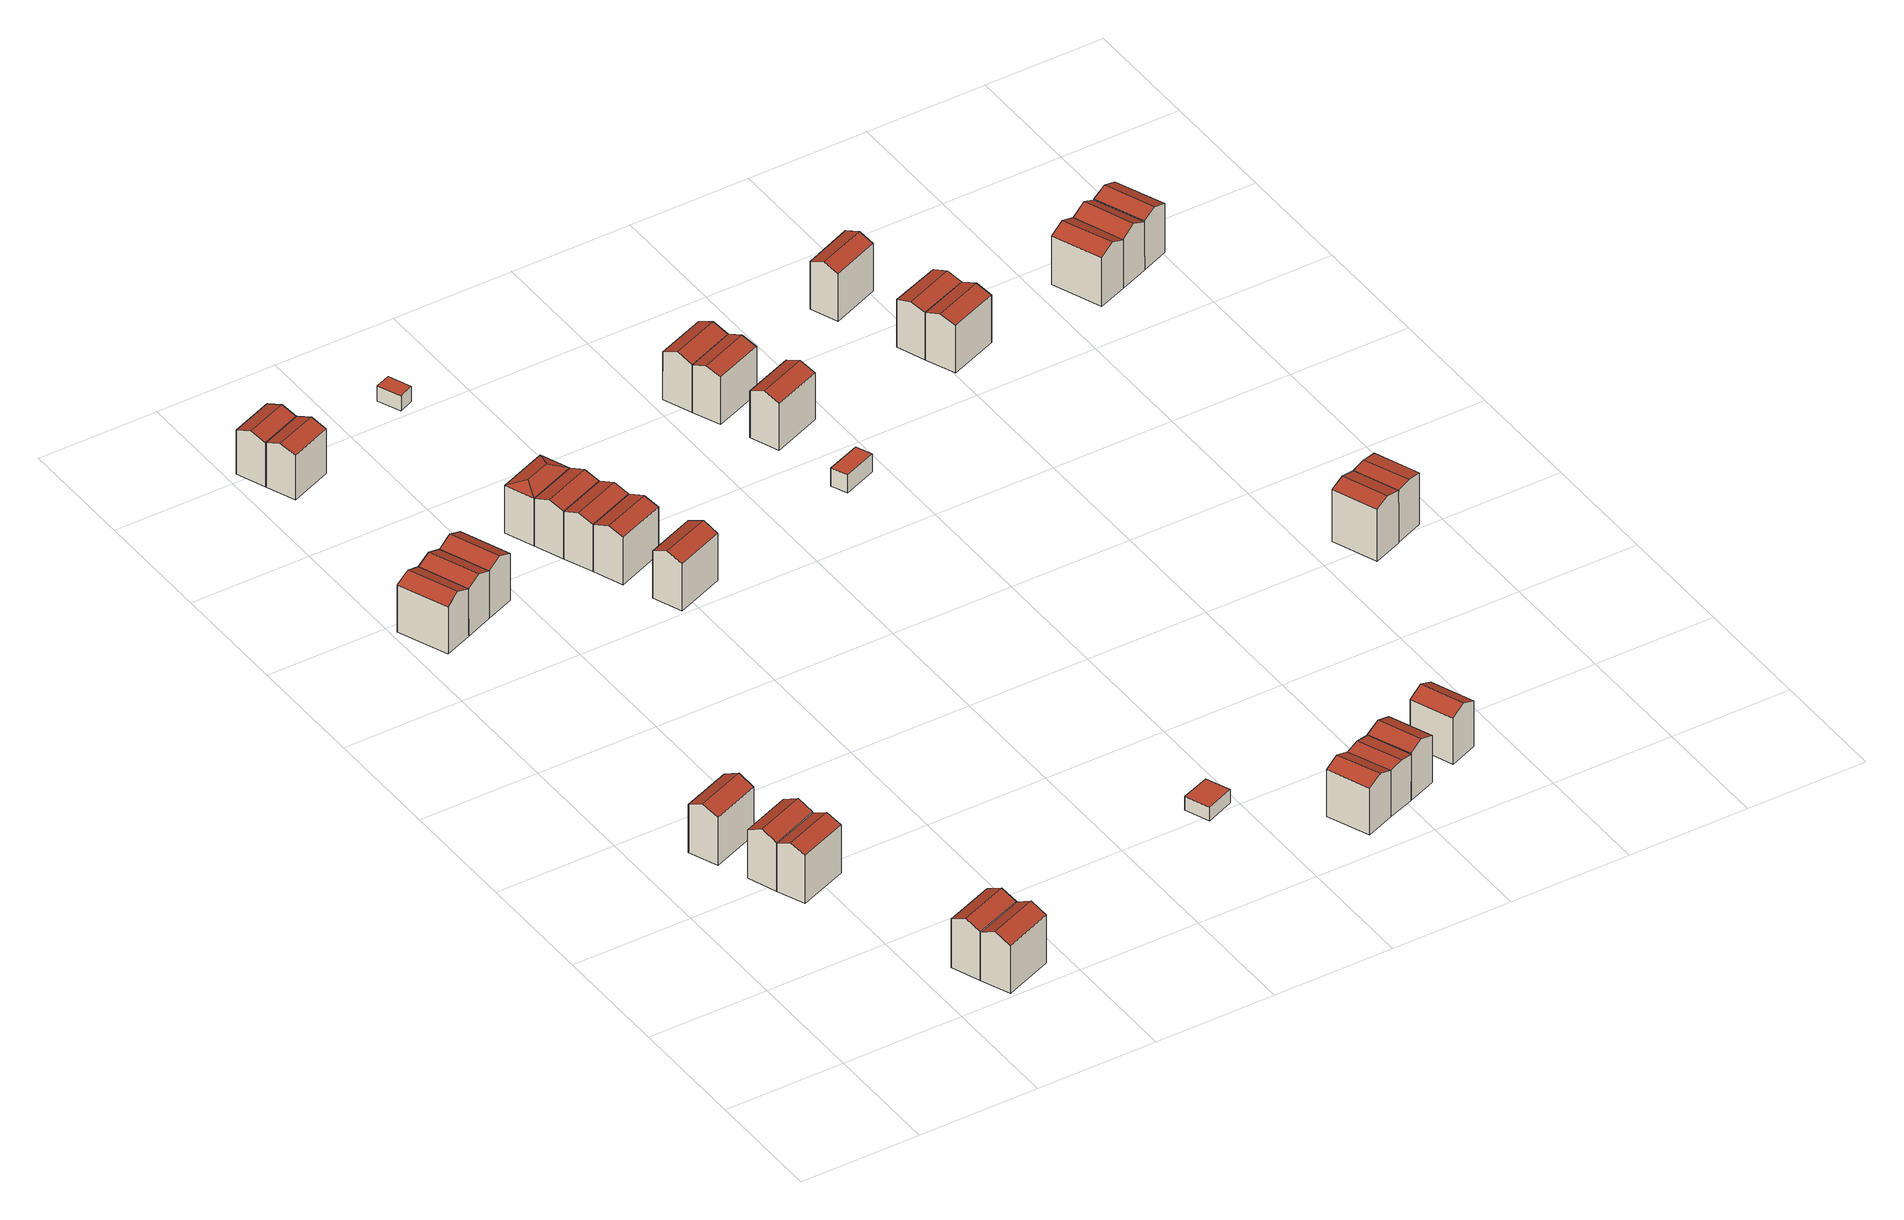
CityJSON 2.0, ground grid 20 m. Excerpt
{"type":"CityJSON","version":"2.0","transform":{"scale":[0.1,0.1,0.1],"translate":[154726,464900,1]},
"CityObjects":{
"building1":{"type":"Building","attributes":{"b3_bag_bag_overlap":0,"b3_bouwlagen":3,"b3_dak_type":"slanted","b3_extrusie":"standard","b3_h_dak_50p":9.51,"b3_h_dak_70p":10.34,"b3_h_dak_max":11.6,"b3_h_dak_min":7.43,"b3_h_maaiveld":1.7,"b3_h_nok":11.68,"b3_is_glas_dak":false,"b3_kas_warenhuis":false,"b3_kwaliteitsindicator":true,"b3_mutatie_ahn3_ahn4":false,"b3_mutatie_ahn4_ahn5":false,"b3_n_nok":1,"b3_n_vlakken":2,"b3_opp_buitenmuur":57.59,"b3_opp_dak_plat":0,"b3_opp_dak_schuin":63.81,"b3_opp_grond":45.22,"b3_opp_scheidingsmuur":137.05,"b3_rmse_lod12":1.54,"b3_rmse_lod13":1.54,"b3_rmse_lod22":0.0346,"b3_t_run":28,"b3_val3dity_lod12":"[]","b3_val3dity_lod13":"[]","b3_val3dity_lod22":"[]","b3_volume_lod12":390.33,"b3_volume_lod13":390.33,"b3_volume_lod22":352.62,"geconstateerd":false,"oorspronkelijkbouwjaar":1984,"status":"Pand in gebruik"},"children":["building1-1"]},
"building1-1":{"type":"BuildingPart","parents":["building1"],"geometry":[{"type":"Solid","lod":"2.2","boundaries":[[[[0,1,2,3]],[[4,5,6,7]],[[5,4,1,0]],[[4,7,8,2,1]],[[9,8,7,6]],[[8,9,3,2]],[[9,6,5,0,3]]]],"semantics":{"surfaces":[{"type":"GroundSurface"},{"type":"RoofSurface"},{"type":"WallSurface"}],"values":[[0,1,2,2,1,2,2]]}}]},
"building2":{"type":"Building","attributes":{"b3_bag_bag_overlap":0,"b3_bouwlagen":3,"b3_dak_type":"slanted","b3_extrusie":"standard","b3_h_dak_50p":9.79,"b3_h_dak_70p":10.34,"b3_h_dak_max":11.6,"b3_h_dak_min":7.42,"b3_h_maaiveld":1.68,"b3_h_nok":11.7,"b3_is_glas_dak":false,"b3_kas_warenhuis":false,"b3_kwaliteitsindicator":true,"b3_mutatie_ahn3_ahn4":false,"b3_mutatie_ahn4_ahn5":false,"b3_n_nok":1,"b3_n_vlakken":3,"b3_opp_buitenmuur":64.38,"b3_opp_dak_plat":2.73,"b3_opp_dak_schuin":63.57,"b3_opp_grond":45,"b3_opp_scheidingsmuur":136.75,"b3_rmse_lod12":1.52,"b3_rmse_lod13":1.52,"b3_rmse_lod22":0.0771,"b3_t_run":27,"b3_val3dity_lod12":"[]","b3_val3dity_lod13":"[]","b3_val3dity_lod22":"[]","b3_volume_lod12":391.44,"b3_volume_lod13":391.44,"b3_volume_lod22":354.5,"geconstateerd":false,"oorspronkelijkbouwjaar":1984,"status":"Pand in gebruik"},"children":["building2-1"]},
"building2-1":{"type":"BuildingPart","parents":["building2"],"geometry":[{"type":"Solid","lod":"2.2","boundaries":[[[[10,11,12,13]],[[14,15,16,17]],[[15,14,11,10]],[[14,17,18,12,11]],[[19,18,17,16]],[[18,19,13,12]],[[19,16,15,10,13]]]],"semantics":{"surfaces":[{"type":"GroundSurface"},{"type":"RoofSurface"},{"type":"WallSurface"}],"values":[[0,1,2,2,1,2,2]]}}]},
"building3":{"type":"Building","attributes":{"b3_bag_bag_overlap":0,"b3_bouwlagen":3,"b3_dak_type":"slanted","b3_extrusie":"standard","b3_h_dak_50p":9.45,"b3_h_dak_70p":10.37,"b3_h_dak_max":11.61,"b3_h_dak_min":7.39,"b3_h_maaiveld":1.7,"b3_h_nok":11.68,"b3_is_glas_dak":false,"b3_kas_warenhuis":false,"b3_kwaliteitsindicator":true,"b3_mutatie_ahn3_ahn4":false,"b3_mutatie_ahn4_ahn5":false,"b3_n_nok":1,"b3_n_vlakken":2,"b3_opp_buitenmuur":55.63,"b3_opp_dak_plat":0,"b3_opp_dak_schuin":60.98,"b3_opp_grond":43.26,"b3_opp_scheidingsmuur":136.66,"b3_rmse_lod12":1.55,"b3_rmse_lod13":1.55,"b3_rmse_lod22":0.0618,"b3_t_run":25,"b3_val3dity_lod12":"[]","b3_val3dity_lod13":"[]","b3_val3dity_lod22":"[]","b3_volume_lod12":372.6,"b3_volume_lod13":372.6,"b3_volume_lod22":337.6,"geconstateerd":false,"oorspronkelijkbouwjaar":1984,"status":"Pand in gebruik"},"children":["building3-1"]},
"building3-1":{"type":"BuildingPart","parents":["building3"],"geometry":[{"type":"Solid","lod":"2.2","boundaries":[[[[20,21,11,10]],[[22,23,24,25]],[[23,22,21,20]],[[22,25,26,11,21]],[[27,26,25,24]],[[26,27,10,11]],[[27,24,23,20,10]]]],"semantics":{"surfaces":[{"type":"GroundSurface"},{"type":"RoofSurface"},{"type":"WallSurface"}],"values":[[0,1,2,2,1,2,2]]}}]},
"building4":{"type":"Building","attributes":{"b3_bag_bag_overlap":0,"b3_bouwlagen":3,"b3_dak_type":"slanted","b3_extrusie":"standard","b3_h_dak_50p":9.74,"b3_h_dak_70p":10.38,"b3_h_dak_max":11.6,"b3_h_dak_min":7.42,"b3_h_maaiveld":1.66,"b3_h_nok":11.68,"b3_is_glas_dak":false,"b3_kas_warenhuis":false,"b3_kwaliteitsindicator":true,"b3_mutatie_ahn3_ahn4":false,"b3_mutatie_ahn4_ahn5":false,"b3_n_nok":3,"b3_n_vlakken":4,"b3_opp_buitenmuur":65.14,"b3_opp_dak_plat":0,"b3_opp_dak_schuin":66.71,"b3_opp_grond":45.04,"b3_opp_scheidingsmuur":136.94,"b3_rmse_lod12":1.46,"b3_rmse_lod13":1.46,"b3_rmse_lod22":0.0556,"b3_t_run":29,"b3_val3dity_lod12":"[]","b3_val3dity_lod13":"[]","b3_val3dity_lod22":"[]","b3_volume_lod12":392.05,"b3_volume_lod13":392.05,"b3_volume_lod22":356.25,"geconstateerd":false,"oorspronkelijkbouwjaar":1984,"status":"Pand in gebruik"},"children":["building4-1"]},
"building4-1":{"type":"BuildingPart","parents":["building4"],"geometry":[{"type":"Solid","lod":"2.2","boundaries":[[[[28,29,30,31]],[[32,33,34,29,28]],[[35,34,33,36]],[[34,35,30,29]],[[35,36,37,31,30]],[[32,37,36,33]],[[37,32,28,31]]]],"semantics":{"surfaces":[{"type":"GroundSurface"},{"type":"WallSurface"},{"type":"RoofSurface"}],"values":[[0,1,2,1,1,2,1]]}}]},
"building5":{"type":"Building","attributes":{"b3_bag_bag_overlap":0,"b3_bouwlagen":3,"b3_dak_type":"slanted","b3_extrusie":"standard","b3_h_dak_50p":9.49,"b3_h_dak_70p":10.34,"b3_h_dak_max":11.61,"b3_h_dak_min":7.44,"b3_h_maaiveld":1.67,"b3_h_nok":11.68,"b3_is_glas_dak":false,"b3_kas_warenhuis":false,"b3_kwaliteitsindicator":true,"b3_mutatie_ahn3_ahn4":false,"b3_mutatie_ahn4_ahn5":false,"b3_n_nok":1,"b3_n_vlakken":2,"b3_opp_buitenmuur":127.27,"b3_opp_dak_plat":0,"b3_opp_dak_schuin":64.16,"b3_opp_grond":45.43,"b3_opp_scheidingsmuur":68.47,"b3_rmse_lod12":1.51,"b3_rmse_lod13":1.51,"b3_rmse_lod22":0.03,"b3_t_run":28,"b3_val3dity_lod12":"[]","b3_val3dity_lod13":"[]","b3_val3dity_lod22":"[]","b3_volume_lod12":393.21,"b3_volume_lod13":393.21,"b3_volume_lod22":355.85,"geconstateerd":false,"oorspronkelijkbouwjaar":1984,"status":"Pand in gebruik"},"children":["building5-1"]},
"building5-1":{"type":"BuildingPart","parents":["building5"],"geometry":[{"type":"Solid","lod":"2.2","boundaries":[[[[38,39,28,31]],[[40,41,42,43]],[[41,40,39,38]],[[40,43,44,28,39]],[[45,44,43,42]],[[44,45,31,28]],[[45,42,41,38,31]]]],"semantics":{"surfaces":[{"type":"GroundSurface"},{"type":"RoofSurface"},{"type":"WallSurface"}],"values":[[0,1,2,2,1,2,2]]}}]},
"building6":{"type":"Building","attributes":{"b3_bag_bag_overlap":0,"b3_bouwlagen":3,"b3_dak_type":"slanted","b3_extrusie":"standard","b3_h_dak_50p":9.41,"b3_h_dak_70p":10.13,"b3_h_dak_max":11.11,"b3_h_dak_min":7.52,"b3_h_maaiveld":1.62,"b3_h_nok":11.2,"b3_is_glas_dak":false,"b3_kas_warenhuis":false,"b3_kwaliteitsindicator":true,"b3_mutatie_ahn3_ahn4":false,"b3_mutatie_ahn4_ahn5":false,"b3_n_nok":1,"b3_n_vlakken":3,"b3_opp_buitenmuur":66.61,"b3_opp_dak_plat":2.99,"b3_opp_dak_schuin":51.1,"b3_opp_grond":44.68,"b3_opp_scheidingsmuur":134.94,"b3_rmse_lod12":1.28,"b3_rmse_lod13":1.28,"b3_rmse_lod22":0.0565,"b3_t_run":22,"b3_val3dity_lod12":"[]","b3_val3dity_lod13":"[]","b3_val3dity_lod22":"[]","b3_volume_lod12":376.63,"b3_volume_lod13":376.63,"b3_volume_lod22":347.41,"geconstateerd":false,"oorspronkelijkbouwjaar":1985,"status":"Pand in gebruik"},"children":["building6-1"]},
"building6-1":{"type":"BuildingPart","parents":["building6"],"geometry":[{"type":"Solid","lod":"2.2","boundaries":[[[[46,47,48,49]],[[50,51,52,53]],[[51,50,47,46]],[[50,53,54,48,47]],[[55,54,53,52]],[[54,55,49,48]],[[55,52,51,46,49]]]],"semantics":{"surfaces":[{"type":"GroundSurface"},{"type":"RoofSurface"},{"type":"WallSurface"}],"values":[[0,1,2,2,1,2,2]]}}]},
"building7":{"type":"Building","attributes":{"b3_bag_bag_overlap":0,"b3_bouwlagen":3,"b3_dak_type":"slanted","b3_extrusie":"standard","b3_h_dak_50p":9.38,"b3_h_dak_70p":10.01,"b3_h_dak_max":11.13,"b3_h_dak_min":7.52,"b3_h_maaiveld":1.63,"b3_h_nok":11.19,"b3_is_glas_dak":false,"b3_kas_warenhuis":false,"b3_kwaliteitsindicator":true,"b3_mutatie_ahn3_ahn4":false,"b3_mutatie_ahn4_ahn5":false,"b3_n_nok":1,"b3_n_vlakken":3,"b3_opp_buitenmuur":59.87,"b3_opp_dak_plat":0,"b3_opp_dak_schuin":58.44,"b3_opp_grond":44.68,"b3_opp_scheidingsmuur":134.87,"b3_rmse_lod12":1.28,"b3_rmse_lod13":1.28,"b3_rmse_lod22":0.193,"b3_t_run":19,"b3_val3dity_lod12":"[]","b3_val3dity_lod13":"[]","b3_val3dity_lod22":"[]","b3_volume_lod12":376.42,"b3_volume_lod13":376.42,"b3_volume_lod22":344.23,"geconstateerd":false,"oorspronkelijkbouwjaar":1985,"status":"Pand in gebruik"},"children":["building7-1"]},
"building7-1":{"type":"BuildingPart","parents":["building7"],"geometry":[{"type":"Solid","lod":"2.2","boundaries":[[[[48,56,57,49]],[[54,58,59,56,48]],[[60,59,58,61]],[[59,60,57,56]],[[60,61,55,49,57]],[[54,55,61,58]],[[55,54,48,49]]]],"semantics":{"surfaces":[{"type":"GroundSurface"},{"type":"WallSurface"},{"type":"RoofSurface"}],"values":[[0,1,2,1,1,2,1]]}}]},
"building8":{"type":"Building","attributes":{"b3_bag_bag_overlap":0,"b3_bouwlagen":3,"b3_dak_type":"slanted","b3_extrusie":"standard","b3_h_dak_50p":9.45,"b3_h_dak_70p":10.07,"b3_h_dak_max":11.13,"b3_h_dak_min":7.53,"b3_h_maaiveld":1.63,"b3_h_nok":11.19,"b3_is_glas_dak":false,"b3_kas_warenhuis":false,"b3_kwaliteitsindicator":true,"b3_mutatie_ahn3_ahn4":false,"b3_mutatie_ahn4_ahn5":false,"b3_n_nok":1,"b3_n_vlakken":3,"b3_opp_buitenmuur":59.21,"b3_opp_dak_plat":0,"b3_opp_dak_schuin":58.49,"b3_opp_grond":44.68,"b3_opp_scheidingsmuur":135.47,"b3_rmse_lod12":1.27,"b3_rmse_lod13":1.27,"b3_rmse_lod22":0.194,"b3_t_run":27,"b3_val3dity_lod12":"[]","b3_val3dity_lod13":"[]","b3_val3dity_lod22":"[]","b3_volume_lod12":375.63,"b3_volume_lod13":375.63,"b3_volume_lod22":344.19,"geconstateerd":false,"oorspronkelijkbouwjaar":1985,"status":"Pand in gebruik"},"children":["building8-1"]},
"building8-1":{"type":"BuildingPart","parents":["building8"],"geometry":[{"type":"Solid","lod":"2.2","boundaries":[[[[62,57,56,63]],[[64,65,66,57,62]],[[67,66,65,68]],[[66,67,56,57]],[[67,68,69,63,56]],[[64,69,68,65]],[[69,64,62,63]]]],"semantics":{"surfaces":[{"type":"GroundSurface"},{"type":"WallSurface"},{"type":"RoofSurface"}],"values":[[0,1,2,1,1,2,1]]}}]},
"building9":{"type":"Building","attributes":{"b3_bag_bag_overlap":0,"b3_bouwlagen":3,"b3_dak_type":"slanted","b3_extrusie":"standard","b3_h_dak_50p":9.03,"b3_h_dak_70p":9.68,"b3_h_dak_max":10.58,"b3_h_dak_min":7.53,"b3_h_maaiveld":1.67,"b3_h_nok":10.64,"b3_is_glas_dak":false,"b3_kas_warenhuis":false,"b3_kwaliteitsindicator":true,"b3_mutatie_ahn3_ahn4":false,"b3_mutatie_ahn4_ahn5":false,"b3_n_nok":1,"b3_n_vlakken":2,"b3_opp_buitenmuur":59.8,"b3_opp_dak_plat":0,"b3_opp_dak_schuin":50.72,"b3_opp_grond":38.82,"b3_opp_scheidingsmuur":111.32,"b3_rmse_lod12":1.11,"b3_rmse_lod13":1.11,"b3_rmse_lod22":0.0159,"b3_t_run":37,"b3_val3dity_lod12":"[]","b3_val3dity_lod13":"[]","b3_val3dity_lod22":"[]","b3_volume_lod12":309.13,"b3_volume_lod13":309.13,"b3_volume_lod22":286.6,"geconstateerd":false,"oorspronkelijkbouwjaar":1985,"status":"Pand in gebruik"},"children":["building9-1"]},
"building9-1":{"type":"BuildingPart","parents":["building9"],"geometry":[{"type":"Solid","lod":"2.2","boundaries":[[[[70,71,72,73]],[[74,75,76,71,70]],[[77,76,75,78]],[[76,77,72,71]],[[77,78,79,73,72]],[[74,79,78,75]],[[79,74,70,73]]]],"semantics":{"surfaces":[{"type":"GroundSurface"},{"type":"WallSurface"},{"type":"RoofSurface"}],"values":[[0,1,2,1,1,2,1]]}}]},
"building10":{"type":"Building","attributes":{"b3_bag_bag_overlap":0,"b3_bouwlagen":3,"b3_dak_type":"slanted","b3_extrusie":"standard","b3_h_dak_50p":8.98,"b3_h_dak_70p":9.65,"b3_h_dak_max":10.59,"b3_h_dak_min":7.49,"b3_h_maaiveld":1.67,"b3_h_nok":10.66,"b3_is_glas_dak":false,"b3_kas_warenhuis":false,"b3_kwaliteitsindicator":true,"b3_mutatie_ahn3_ahn4":false,"b3_mutatie_ahn4_ahn5":false,"b3_n_nok":1,"b3_n_vlakken":2,"b3_opp_buitenmuur":115.24,"b3_opp_dak_plat":0,"b3_opp_dak_schuin":50.64,"b3_opp_grond":38.74,"b3_opp_scheidingsmuur":55.77,"b3_rmse_lod12":1.13,"b3_rmse_lod13":1.13,"b3_rmse_lod22":0.0196,"b3_t_run":24,"b3_val3dity_lod12":"[]","b3_val3dity_lod13":"[]","b3_val3dity_lod22":"[]","b3_volume_lod12":310.09,"b3_volume_lod13":310.09,"b3_volume_lod22":286.14,"geconstateerd":false,"oorspronkelijkbouwjaar":1985,"status":"Pand in gebruik"},"children":["building10-1"]},
"building10-1":{"type":"BuildingPart","parents":["building10"],"geometry":[{"type":"Solid","lod":"2.2","boundaries":[[[[71,80,81,72]],[[82,83,84,80,71]],[[85,84,83,86]],[[84,85,81,80]],[[85,86,87,72,81]],[[82,87,86,83]],[[87,82,71,72]]]],"semantics":{"surfaces":[{"type":"GroundSurface"},{"type":"WallSurface"},{"type":"RoofSurface"}],"values":[[0,1,2,1,1,2,1]]}}]},
"building11":{"type":"Building","attributes":{"b3_bag_bag_overlap":0,"b3_bouwlagen":3,"b3_dak_type":"slanted","b3_extrusie":"standard","b3_h_dak_50p":9.52,"b3_h_dak_70p":10.09,"b3_h_dak_max":11.12,"b3_h_dak_min":7.55,"b3_h_maaiveld":1.61,"b3_h_nok":11.2,"b3_is_glas_dak":false,"b3_kas_warenhuis":false,"b3_kwaliteitsindicator":true,"b3_mutatie_ahn3_ahn4":false,"b3_mutatie_ahn4_ahn5":false,"b3_n_nok":3,"b3_n_vlakken":4,"b3_opp_buitenmuur":69.58,"b3_opp_dak_plat":0,"b3_opp_dak_schuin":62.57,"b3_opp_grond":45.17,"b3_opp_scheidingsmuur":135.68,"b3_rmse_lod12":1.24,"b3_rmse_lod13":1.24,"b3_rmse_lod22":0.0684,"b3_t_run":37,"b3_val3dity_lod12":"[]","b3_val3dity_lod13":"[]","b3_val3dity_lod22":"[]","b3_volume_lod12":385.39,"b3_volume_lod13":385.39,"b3_volume_lod22":356.42,"geconstateerd":false,"oorspronkelijkbouwjaar":1985,"status":"Pand in gebruik"},"children":["building11-1"]},
"building11-1":{"type":"BuildingPart","parents":["building11"],"geometry":[{"type":"Solid","lod":"2.2","boundaries":[[[[88,89,90,91]],[[92,93,94,95]],[[93,92,89,88]],[[96,92,95]],[[92,96,90,89]],[[97,96,95,94]],[[96,97,91,90]],[[93,97,94]],[[97,93,88,91]]]],"semantics":{"surfaces":[{"type":"GroundSurface"},{"type":"RoofSurface"},{"type":"WallSurface"}],"values":[[0,1,2,1,2,1,2,1,2]]}}]},
"building12":{"type":"Building","attributes":{"b3_bag_bag_overlap":0,"b3_bouwlagen":3,"b3_dak_type":"slanted","b3_extrusie":"standard","b3_h_dak_50p":9.74,"b3_h_dak_70p":10.03,"b3_h_dak_max":11.13,"b3_h_dak_min":7.57,"b3_h_maaiveld":1.62,"b3_h_nok":11.23,"b3_is_glas_dak":false,"b3_kas_warenhuis":false,"b3_kwaliteitsindicator":true,"b3_mutatie_ahn3_ahn4":false,"b3_mutatie_ahn4_ahn5":false,"b3_n_nok":1,"b3_n_vlakken":3,"b3_opp_buitenmuur":73.07,"b3_opp_dak_plat":6.89,"b3_opp_dak_schuin":59.19,"b3_opp_grond":45.19,"b3_opp_scheidingsmuur":135.08,"b3_rmse_lod12":1.21,"b3_rmse_lod13":1.21,"b3_rmse_lod22":0.0778,"b3_t_run":28,"b3_val3dity_lod12":"[]","b3_val3dity_lod13":"[]","b3_val3dity_lod22":"[]","b3_volume_lod12":382.53,"b3_volume_lod13":382.53,"b3_volume_lod22":357.75,"geconstateerd":false,"oorspronkelijkbouwjaar":1985,"status":"Pand in gebruik"},"children":["building12-1"]},
"building12-1":{"type":"BuildingPart","parents":["building12"],"geometry":[{"type":"Solid","lod":"2.2","boundaries":[[[[98,89,88,99]],[[100,101,92,89,98]],[[93,92,101,102]],[[92,93,88,89]],[[93,102,103,99,88]],[[100,103,102,101]],[[103,100,98,99]]]],"semantics":{"surfaces":[{"type":"GroundSurface"},{"type":"WallSurface"},{"type":"RoofSurface"}],"values":[[0,1,2,1,1,2,1]]}}]},
"building13":{"type":"Building","attributes":{"b3_bag_bag_overlap":0,"b3_bouwlagen":3,"b3_dak_type":"slanted","b3_extrusie":"standard","b3_h_dak_50p":9.33,"b3_h_dak_70p":10.06,"b3_h_dak_max":11.14,"b3_h_dak_min":7.54,"b3_h_maaiveld":1.61,"b3_h_nok":11.21,"b3_is_glas_dak":false,"b3_kas_warenhuis":false,"b3_kwaliteitsindicator":true,"b3_mutatie_ahn3_ahn4":false,"b3_mutatie_ahn4_ahn5":false,"b3_n_nok":1,"b3_n_vlakken":2,"b3_opp_buitenmuur":61.37,"b3_opp_dak_plat":0,"b3_opp_dak_schuin":59.24,"b3_opp_grond":45.22,"b3_opp_scheidingsmuur":135.06,"b3_rmse_lod12":1.34,"b3_rmse_lod13":1.34,"b3_rmse_lod22":0.0891,"b3_t_run":25,"b3_val3dity_lod12":"[]","b3_val3dity_lod13":"[]","b3_val3dity_lod22":"[]","b3_volume_lod12":382.68,"b3_volume_lod13":382.68,"b3_volume_lod22":350.19,"geconstateerd":false,"oorspronkelijkbouwjaar":1985,"status":"Pand in gebruik"},"children":["building13-1"]},
"building13-1":{"type":"BuildingPart","parents":["building13"],"geometry":[{"type":"Solid","lod":"2.2","boundaries":[[[[104,105,98,99]],[[106,107,108,109]],[[107,106,105,104]],[[106,109,100,98,105]],[[103,100,109,108]],[[100,103,99,98]],[[103,108,107,104,99]]]],"semantics":{"surfaces":[{"type":"GroundSurface"},{"type":"RoofSurface"},{"type":"WallSurface"}],"values":[[0,1,2,2,1,2,2]]}}]},
"building14":{"type":"Building","attributes":{"b3_bag_bag_overlap":0,"b3_bouwlagen":3,"b3_dak_type":"slanted","b3_extrusie":"standard","b3_h_dak_50p":9.56,"b3_h_dak_70p":10.15,"b3_h_dak_max":11.11,"b3_h_dak_min":7.53,"b3_h_maaiveld":1.61,"b3_h_nok":11.22,"b3_is_glas_dak":false,"b3_kas_warenhuis":false,"b3_kwaliteitsindicator":true,"b3_mutatie_ahn3_ahn4":false,"b3_mutatie_ahn4_ahn5":false,"b3_n_nok":3,"b3_n_vlakken":4,"b3_opp_buitenmuur":70.22,"b3_opp_dak_plat":0,"b3_opp_dak_schuin":67.8,"b3_opp_grond":45.26,"b3_opp_scheidingsmuur":135.18,"b3_rmse_lod12":1.21,"b3_rmse_lod13":1.21,"b3_rmse_lod22":0.083,"b3_t_run":25,"b3_val3dity_lod12":"[]","b3_val3dity_lod13":"[]","b3_val3dity_lod22":"[]","b3_volume_lod12":382.37,"b3_volume_lod13":382.37,"b3_volume_lod22":356.37,"geconstateerd":false,"oorspronkelijkbouwjaar":1985,"status":"Pand in gebruik"},"children":["building14-1"]},
"building14-1":{"type":"BuildingPart","parents":["building14"],"geometry":[{"type":"Solid","lod":"2.2","boundaries":[[[[110,105,104,111]],[[112,113,106,105,110]],[[107,106,113,114]],[[106,107,104,105]],[[107,114,115,111,104]],[[112,115,114,113]],[[115,112,110,111]]]],"semantics":{"surfaces":[{"type":"GroundSurface"},{"type":"WallSurface"},{"type":"RoofSurface"}],"values":[[0,1,2,1,1,2,1]]}}]},
"building15":{"type":"Building","attributes":{"b3_bag_bag_overlap":0,"b3_bouwlagen":3,"b3_dak_type":"slanted","b3_extrusie":"standard","b3_h_dak_50p":9.3,"b3_h_dak_70p":10.07,"b3_h_dak_max":11.11,"b3_h_dak_min":7.53,"b3_h_maaiveld":1.61,"b3_h_nok":11.18,"b3_is_glas_dak":false,"b3_kas_warenhuis":false,"b3_kwaliteitsindicator":true,"b3_mutatie_ahn3_ahn4":false,"b3_mutatie_ahn4_ahn5":false,"b3_n_nok":1,"b3_n_vlakken":2,"b3_opp_buitenmuur":128.11,"b3_opp_dak_plat":0,"b3_opp_dak_schuin":59.28,"b3_opp_grond":45.3,"b3_opp_scheidingsmuur":67.51,"b3_rmse_lod12":1.32,"b3_rmse_lod13":1.32,"b3_rmse_lod22":0.0214,"b3_t_run":31,"b3_val3dity_lod12":"[]","b3_val3dity_lod13":"[]","b3_val3dity_lod22":"[]","b3_volume_lod12":381.66,"b3_volume_lod13":381.66,"b3_volume_lod22":349.13,"geconstateerd":false,"oorspronkelijkbouwjaar":1985,"status":"Pand in gebruik"},"children":["building15-1"]},
"building15-1":{"type":"BuildingPart","parents":["building15"],"geometry":[{"type":"Solid","lod":"2.2","boundaries":[[[[116,117,118,119]],[[120,121,122,123]],[[121,120,117,116]],[[120,123,124,118,117]],[[125,124,123,122]],[[124,125,119,118]],[[125,122,121,116,119]]]],"semantics":{"surfaces":[{"type":"GroundSurface"},{"type":"RoofSurface"},{"type":"WallSurface"}],"values":[[0,1,2,2,1,2,2]]}}]},
"building16":{"type":"Building","attributes":{"b3_dak_type":"slanted","b3_extrusie":"standard","b3_h_dak_50p":4.24,"b3_h_dak_70p":4.36,"b3_h_dak_max":4.56,"b3_h_dak_min":4.18,"b3_h_maaiveld":1.62,"b3_is_glas_dak":false,"b3_kas_warenhuis":false,"b3_kwaliteitsindicator":true,"b3_mutatie_ahn3_ahn4":false,"b3_mutatie_ahn4_ahn5":false,"b3_n_nok":0,"b3_n_vlakken":1,"b3_opp_buitenmuur":36.48,"b3_opp_dak_plat":0,"b3_opp_dak_schuin":10.95,"b3_opp_grond":10.85,"b3_opp_scheidingsmuur":0,"b3_rmse_lod12":0.14,"b3_rmse_lod13":0.14,"b3_rmse_lod22":0.0894,"b3_t_run":12,"b3_val3dity_lod12":"[]","b3_val3dity_lod13":"[]","b3_val3dity_lod22":"[]","b3_volume_lod12":29.43,"b3_volume_lod13":29.43,"b3_volume_lod22":29.29,"geconstateerd":false,"oorspronkelijkbouwjaar":1984,"status":"Pand in gebruik"},"children":["building16-1"]},
"building16-1":{"type":"BuildingPart","parents":["building16"],"geometry":[{"type":"Solid","lod":"2.2","boundaries":[[[[126,127,128,129]],[[130,131,132,133]],[[133,132,127,126]],[[132,131,128,127]],[[131,130,129,128]],[[130,133,126,129]]]],"semantics":{"surfaces":[{"type":"GroundSurface"},{"type":"RoofSurface"},{"type":"WallSurface"}],"values":[[0,1,2,2,2,2]]}}]},
"building17":{"type":"Building","attributes":{"b3_bag_bag_overlap":0,"b3_dak_type":"horizontal","b3_extrusie":"standard","b3_h_dak_50p":4.1,"b3_h_dak_70p":4.11,"b3_h_dak_max":4.17,"b3_h_dak_min":4.05,"b3_h_maaiveld":1.71,"b3_is_glas_dak":false,"b3_kas_warenhuis":false,"b3_kwaliteitsindicator":true,"b3_mutatie_ahn3_ahn4":false,"b3_mutatie_ahn4_ahn5":false,"b3_n_nok":0,"b3_n_vlakken":1,"b3_opp_buitenmuur":36.37,"b3_opp_dak_plat":22.14,"b3_opp_dak_schuin":0,"b3_opp_grond":22.14,"b3_opp_scheidingsmuur":8.73,"b3_rmse_lod12":0.0251,"b3_rmse_lod13":0.0251,"b3_rmse_lod22":0.0231,"b3_t_run":13,"b3_val3dity_lod12":"[]","b3_val3dity_lod13":"[]","b3_val3dity_lod22":"[]","b3_volume_lod12":53,"b3_volume_lod13":53,"b3_volume_lod22":52.87,"geconstateerd":false,"oorspronkelijkbouwjaar":1984,"status":"Pand in gebruik"},"children":["building17-1"]},
"building17-1":{"type":"BuildingPart","parents":["building17"],"geometry":[{"type":"Solid","lod":"2.2","boundaries":[[[[134,135,136,137]],[[138,139,140,141]],[[141,140,135,134]],[[140,139,136,135]],[[139,138,137,136]],[[138,141,134,137]]]],"semantics":{"surfaces":[{"type":"GroundSurface"},{"type":"RoofSurface"},{"type":"WallSurface"}],"values":[[0,1,2,2,2,2]]}}]},
"building18":{"type":"Building","attributes":{"b3_bag_bag_overlap":0,"b3_bouwlagen":3,"b3_dak_type":"slanted","b3_extrusie":"standard","b3_h_dak_50p":9.51,"b3_h_dak_70p":10.15,"b3_h_dak_max":11.04,"b3_h_dak_min":7.47,"b3_h_maaiveld":1.72,"b3_h_nok":11.14,"b3_is_glas_dak":false,"b3_kas_warenhuis":false,"b3_kwaliteitsindicator":true,"b3_mutatie_ahn3_ahn4":false,"b3_mutatie_ahn4_ahn5":false,"b3_n_nok":1,"b3_n_vlakken":3,"b3_opp_buitenmuur":73.79,"b3_opp_dak_plat":0,"b3_opp_dak_schuin":54.5,"b3_opp_grond":38.58,"b3_opp_scheidingsmuur":98.05,"b3_rmse_lod12":1.28,"b3_rmse_lod13":1.28,"b3_rmse_lod22":0.215,"b3_t_run":17,"b3_val3dity_lod12":"[]","b3_val3dity_lod13":"[]","b3_val3dity_lod22":"[]","b3_volume_lod12":322.4,"b3_volume_lod13":322.4,"b3_volume_lod22":291.02,"geconstateerd":false,"oorspronkelijkbouwjaar":1984,"status":"Pand in gebruik"},"children":["building18-1"]},
"building18-1":{"type":"BuildingPart","parents":["building18"],"geometry":[{"type":"Solid","lod":"2.2","boundaries":[[[[142,143,144,145]],[[146,147,148,149]],[[147,146,143,142]],[[146,149,150,144,143]],[[151,150,149,148]],[[150,151,145,144]],[[151,148,147,142,145]]]],"semantics":{"surfaces":[{"type":"GroundSurface"},{"type":"RoofSurface"},{"type":"WallSurface"}],"values":[[0,1,2,2,1,2,2]]}}]},
"building19":{"type":"Building","attributes":{"b3_bag_bag_overlap":0,"b3_bouwlagen":3,"b3_dak_type":"slanted","b3_extrusie":"standard","b3_h_dak_50p":9.18,"b3_h_dak_70p":9.96,"b3_h_dak_max":11.03,"b3_h_dak_min":7.42,"b3_h_maaiveld":1.71,"b3_h_nok":11.15,"b3_is_glas_dak":false,"b3_kas_warenhuis":false,"b3_kwaliteitsindicator":true,"b3_mutatie_ahn3_ahn4":false,"b3_mutatie_ahn4_ahn5":false,"b3_n_nok":1,"b3_n_vlakken":2,"b3_opp_buitenmuur":55.88,"b3_opp_dak_plat":0,"b3_opp_dak_schuin":52.32,"b3_opp_grond":37.06,"b3_opp_scheidingsmuur":113.82,"b3_rmse_lod12":1.35,"b3_rmse_lod13":1.35,"b3_rmse_lod22":0.0465,"b3_t_run":15,"b3_val3dity_lod12":"[]","b3_val3dity_lod13":"[]","b3_val3dity_lod22":"[]","b3_volume_lod12":307.18,"b3_volume_lod13":307.18,"b3_volume_lod22":279.76,"geconstateerd":false,"oorspronkelijkbouwjaar":1984,"status":"Pand in gebruik"},"children":["building19-1"]},
"building19-1":{"type":"BuildingPart","parents":["building19"],"geometry":[{"type":"Solid","lod":"2.2","boundaries":[[[[143,142,152,153]],[[154,155,156,157]],[[155,154,142,143]],[[154,157,158,152,142]],[[159,158,157,156]],[[158,159,153,152]],[[159,156,155,143,153]]]],"semantics":{"surfaces":[{"type":"GroundSurface"},{"type":"RoofSurface"},{"type":"WallSurface"}],"values":[[0,1,2,2,1,2,2]]}}]},
"building20":{"type":"Building","attributes":{"b3_bag_bag_overlap":0,"b3_bouwlagen":3,"b3_dak_type":"slanted","b3_extrusie":"standard","b3_h_dak_50p":9.64,"b3_h_dak_70p":10.03,"b3_h_dak_max":11.04,"b3_h_dak_min":7.44,"b3_h_maaiveld":1.71,"b3_h_nok":11.11,"b3_is_glas_dak":false,"b3_kas_warenhuis":false,"b3_kwaliteitsindicator":true,"b3_mutatie_ahn3_ahn4":false,"b3_mutatie_ahn4_ahn5":false,"b3_n_nok":1,"b3_n_vlakken":3,"b3_opp_buitenmuur":58.44,"b3_opp_dak_plat":0,"b3_opp_dak_schuin":55.07,"b3_opp_grond":39.03,"b3_opp_scheidingsmuur":113.75,"b3_rmse_lod12":1.21,"b3_rmse_lod13":1.21,"b3_rmse_lod22":0.249,"b3_t_run":18,"b3_val3dity_lod12":"[]","b3_val3dity_lod13":"[]","b3_val3dity_lod22":"[]","b3_volume_lod12":326,"b3_volume_lod13":326,"b3_volume_lod22":293.91,"geconstateerd":false,"oorspronkelijkbouwjaar":1984,"status":"Pand in gebruik"},"children":["building20-1"]},
"building20-1":{"type":"BuildingPart","parents":["building20"],"geometry":[{"type":"Solid","lod":"2.2","boundaries":[[[[153,152,160,161]],[[162,163,164,165]],[[163,162,152,153]],[[162,165,166,160,152]],[[167,166,165,164]],[[166,167,161,160]],[[167,164,163,153,161]]]],"semantics":{"surfaces":[{"type":"GroundSurface"},{"type":"RoofSurface"},{"type":"WallSurface"}],"values":[[0,1,2,2,1,2,2]]}}]},
"building21":{"type":"Building","attributes":{"b3_bag_bag_overlap":0,"b3_dak_type":"horizontal","b3_extrusie":"standard","b3_h_dak_50p":4.53,"b3_h_dak_70p":4.54,"b3_h_dak_max":4.76,"b3_h_dak_min":4.48,"b3_h_maaiveld":1.27,"b3_is_glas_dak":false,"b3_kas_warenhuis":false,"b3_kwaliteitsindicator":true,"b3_mutatie_ahn3_ahn4":false,"b3_mutatie_ahn4_ahn5":true,"b3_n_nok":0,"b3_n_vlakken":1,"b3_opp_buitenmuur":41.62,"b3_opp_dak_plat":17.87,"b3_opp_dak_schuin":0,"b3_opp_grond":17.87,"b3_opp_scheidingsmuur":17.04,"b3_rmse_lod12":0.852,"b3_rmse_lod13":0.852,"b3_rmse_lod22":0.847,"b3_t_run":21,"b3_val3dity_lod12":"[]","b3_val3dity_lod13":"[]","b3_val3dity_lod22":"[]","b3_volume_lod12":58.38,"b3_volume_lod13":58.38,"b3_volume_lod22":58.36,"geconstateerd":false,"oorspronkelijkbouwjaar":2022,"status":"Pand in gebruik"},"children":["building21-1"]},
"building21-1":{"type":"BuildingPart","parents":["building21"],"geometry":[{"type":"Solid","lod":"2.2","boundaries":[[[[168,169,170,171]],[[172,173,174,175]],[[175,174,169,168]],[[174,173,170,169]],[[173,172,171,170]],[[172,175,168,171]]]],"semantics":{"surfaces":[{"type":"GroundSurface"},{"type":"RoofSurface"},{"type":"WallSurface"}],"values":[[0,1,2,2,2,2]]}}]},
"building22":{"type":"Building","attributes":{"b3_bag_bag_overlap":0,"b3_bouwlagen":3,"b3_dak_type":"slanted","b3_extrusie":"standard","b3_h_dak_50p":9.7,"b3_h_dak_70p":10.12,"b3_h_dak_max":11.26,"b3_h_dak_min":7.63,"b3_h_maaiveld":1.73,"b3_h_nok":11.32,"b3_is_glas_dak":false,"b3_kas_warenhuis":false,"b3_kwaliteitsindicator":true,"b3_mutatie_ahn3_ahn4":false,"b3_mutatie_ahn4_ahn5":false,"b3_n_nok":1,"b3_n_vlakken":3,"b3_opp_buitenmuur":60.33,"b3_opp_dak_plat":0,"b3_opp_dak_schuin":59.16,"b3_opp_grond":45.01,"b3_opp_scheidingsmuur":135.23,"b3_rmse_lod12":1.3,"b3_rmse_lod13":1.3,"b3_rmse_lod22":0.203,"b3_t_run":31,"b3_val3dity_lod12":"[]","b3_val3dity_lod13":"[]","b3_val3dity_lod22":"[]","b3_volume_lod12":380.16,"b3_volume_lod13":380.16,"b3_volume_lod22":347.8,"geconstateerd":false,"oorspronkelijkbouwjaar":1984,"status":"Pand in gebruik"},"children":["building22-1"]},
"building22-1":{"type":"BuildingPart","parents":["building22"],"geometry":[{"type":"Solid","lod":"2.2","boundaries":[[[[176,177,178,179]],[[180,181,182,177,176]],[[183,182,181,184]],[[182,183,178,177]],[[183,184,185,179,178]],[[180,185,184,181]],[[185,180,176,179]]]],"semantics":{"surfaces":[{"type":"GroundSurface"},{"type":"WallSurface"},{"type":"RoofSurface"}],"values":[[0,1,2,1,1,2,1]]}}]},
"building23":{"type":"Building","attributes":{"b3_bag_bag_overlap":0,"b3_bouwlagen":3,"b3_dak_type":"slanted","b3_extrusie":"standard","b3_h_dak_50p":9.42,"b3_h_dak_70p":10.13,"b3_h_dak_max":11.26,"b3_h_dak_min":7.62,"b3_h_maaiveld":1.73,"b3_h_nok":11.32,"b3_is_glas_dak":false,"b3_kas_warenhuis":false,"b3_kwaliteitsindicator":true,"b3_mutatie_ahn3_ahn4":false,"b3_mutatie_ahn4_ahn5":false,"b3_n_nok":1,"b3_n_vlakken":2,"b3_opp_buitenmuur":58.32,"b3_opp_dak_plat":0,"b3_opp_dak_schuin":57.15,"b3_opp_grond":43.48,"b3_opp_scheidingsmuur":134.96,"b3_rmse_lod12":1.34,"b3_rmse_lod13":1.34,"b3_rmse_lod22":0.0162,"b3_t_run":27,"b3_val3dity_lod12":"[]","b3_val3dity_lod13":"[]","b3_val3dity_lod22":"[]","b3_volume_lod12":366.55,"b3_volume_lod13":366.55,"b3_volume_lod22":335.57,"geconstateerd":false,"oorspronkelijkbouwjaar":1984,"status":"Pand in gebruik"},"children":["building23-1"]},
"building23-1":{"type":"BuildingPart","parents":["building23"],"geometry":[{"type":"Solid","lod":"2.2","boundaries":[[[[176,179,186,187]],[[185,180,188,189]],[[180,185,179,176]],[[185,189,190,186,179]],[[191,190,189,188]],[[190,191,187,186]],[[191,188,180,176,187]]]],"semantics":{"surfaces":[{"type":"GroundSurface"},{"type":"RoofSurface"},{"type":"WallSurface"}],"values":[[0,1,2,2,1,2,2]]}}]},
"building24":{"type":"Building","attributes":{"b3_bag_bag_overlap":0,"b3_bouwlagen":3,"b3_dak_type":"slanted","b3_extrusie":"standard","b3_h_dak_50p":9.73,"b3_h_dak_70p":10.18,"b3_h_dak_max":11.24,"b3_h_dak_min":7.62,"b3_h_maaiveld":1.73,"b3_h_nok":11.33,"b3_is_glas_dak":false,"b3_kas_warenhuis":false,"b3_kwaliteitsindicator":true,"b3_mutatie_ahn3_ahn4":false,"b3_mutatie_ahn4_ahn5":false,"b3_n_nok":1,"b3_n_vlakken":3,"b3_opp_buitenmuur":60.49,"b3_opp_dak_plat":0,"b3_opp_dak_schuin":58.94,"b3_opp_grond":44.92,"b3_opp_scheidingsmuur":135.06,"b3_rmse_lod12":1.26,"b3_rmse_lod13":1.26,"b3_rmse_lod22":0.224,"b3_t_run":36,"b3_val3dity_lod12":"[]","b3_val3dity_lod13":"[]","b3_val3dity_lod22":"[]","b3_volume_lod12":377.81,"b3_volume_lod13":377.81,"b3_volume_lod22":347.21,"geconstateerd":false,"oorspronkelijkbouwjaar":1984,"status":"Pand in gebruik"},"children":["building24-1"]},
"building24-1":{"type":"BuildingPart","parents":["building24"],"geometry":[{"type":"Solid","lod":"2.2","boundaries":[[[[192,193,194,195]],[[196,197,198,199]],[[197,196,193,192]],[[196,199,200,194,193]],[[201,200,199,198]],[[200,201,195,194]],[[201,198,197,192,195]]]],"semantics":{"surfaces":[{"type":"GroundSurface"},{"type":"RoofSurface"},{"type":"WallSurface"}],"values":[[0,1,2,2,1,2,2]]}}]},
"building25":{"type":"Building","attributes":{"b3_bag_bag_overlap":0,"b3_bouwlagen":3,"b3_dak_type":"slanted","b3_extrusie":"standard","b3_h_dak_50p":9.22,"b3_h_dak_70p":9.99,"b3_h_dak_max":11.02,"b3_h_dak_min":7.41,"b3_h_maaiveld":1.67,"b3_h_nok":11.11,"b3_is_glas_dak":false,"b3_kas_warenhuis":false,"b3_kwaliteitsindicator":true,"b3_mutatie_ahn3_ahn4":false,"b3_mutatie_ahn4_ahn5":false,"b3_n_nok":1,"b3_n_vlakken":2,"b3_opp_buitenmuur":56.46,"b3_opp_dak_plat":0,"b3_opp_dak_schuin":53.29,"b3_opp_grond":37.68,"b3_opp_scheidingsmuur":113.84,"b3_rmse_lod12":1.33,"b3_rmse_lod13":1.33,"b3_rmse_lod22":0.0329,"b3_t_run":16,"b3_val3dity_lod12":"[]","b3_val3dity_lod13":"[]","b3_val3dity_lod22":"[]","b3_volume_lod12":311.73,"b3_volume_lod13":311.73,"b3_volume_lod22":283.93,"geconstateerd":false,"oorspronkelijkbouwjaar":1984,"status":"Pand in gebruik"},"children":["building25-1"]},
"building25-1":{"type":"BuildingPart","parents":["building25"],"geometry":[{"type":"Solid","lod":"2.2","boundaries":[[[[202,203,204,205]],[[206,207,208,209]],[[207,206,203,202]],[[206,209,210,204,203]],[[211,210,209,208]],[[210,211,205,204]],[[211,208,207,202,205]]]],"semantics":{"surfaces":[{"type":"GroundSurface"},{"type":"RoofSurface"},{"type":"WallSurface"}],"values":[[0,1,2,2,1,2,2]]}}]},
"building26":{"type":"Building","attributes":{"b3_bag_bag_overlap":0,"b3_bouwlagen":3,"b3_dak_type":"slanted","b3_extrusie":"standard","b3_h_dak_50p":9.3,"b3_h_dak_70p":10.08,"b3_h_dak_max":11.15,"b3_h_dak_min":7.47,"b3_h_maaiveld":1.68,"b3_h_nok":11.28,"b3_is_glas_dak":false,"b3_kas_warenhuis":false,"b3_kwaliteitsindicator":true,"b3_mutatie_ahn3_ahn4":false,"b3_mutatie_ahn4_ahn5":false,"b3_n_nok":1,"b3_n_vlakken":2,"b3_opp_buitenmuur":59.2,"b3_opp_dak_plat":0,"b3_opp_dak_schuin":56.62,"b3_opp_grond":43.05,"b3_opp_scheidingsmuur":133.3,"b3_rmse_lod12":1.47,"b3_rmse_lod13":1.47,"b3_rmse_lod22":0.289,"b3_t_run":30,"b3_val3dity_lod12":"[]","b3_val3dity_lod13":"[]","b3_val3dity_lod22":"[]","b3_volume_lod12":364.8,"b3_volume_lod13":364.8,"b3_volume_lod22":333.12,"geconstateerd":false,"oorspronkelijkbouwjaar":1985,"status":"Pand in gebruik"},"children":["building26-1"]},
"building26-1":{"type":"BuildingPart","parents":["building26"],"geometry":[{"type":"Solid","lod":"2.2","boundaries":[[[[212,213,214,215]],[[216,217,218,219]],[[217,216,213,212]],[[216,219,220,214,213]],[[221,220,219,218]],[[220,221,215,214]],[[221,218,217,212,215]]]],"semantics":{"surfaces":[{"type":"GroundSurface"},{"type":"RoofSurface"},{"type":"WallSurface"}],"values":[[0,1,2,2,1,2,2]]}}]},
"building27":{"type":"Building","attributes":{"b3_bag_bag_overlap":0,"b3_bouwlagen":3,"b3_dak_type":"slanted","b3_extrusie":"standard","b3_h_dak_50p":9.29,"b3_h_dak_70p":10.04,"b3_h_dak_max":11.15,"b3_h_dak_min":7.53,"b3_h_maaiveld":1.64,"b3_h_nok":11.22,"b3_is_glas_dak":false,"b3_kas_warenhuis":false,"b3_kwaliteitsindicator":true,"b3_mutatie_ahn3_ahn4":false,"b3_mutatie_ahn4_ahn5":false,"b3_n_nok":1,"b3_n_vlakken":2,"b3_opp_buitenmuur":58.84,"b3_opp_dak_plat":0,"b3_opp_dak_schuin":57.46,"b3_opp_grond":43.81,"b3_opp_scheidingsmuur":135.04,"b3_rmse_lod12":1.32,"b3_rmse_lod13":1.32,"b3_rmse_lod22":0.0319,"b3_t_run":35,"b3_val3dity_lod12":"[]","b3_val3dity_lod13":"[]","b3_val3dity_lod22":"[]","b3_volume_lod12":369.24,"b3_volume_lod13":369.24,"b3_volume_lod22":338.08,"geconstateerd":false,"oorspronkelijkbouwjaar":1985,"status":"Pand in gebruik"},"children":["building27-1"]},
"building27-1":{"type":"BuildingPart","parents":["building27"],"geometry":[{"type":"Solid","lod":"2.2","boundaries":[[[[222,223,224,225]],[[226,227,228,229]],[[227,226,223,222]],[[226,229,230,224,223]],[[231,230,229,228]],[[230,231,225,224]],[[231,228,227,222,225]]]],"semantics":{"surfaces":[{"type":"GroundSurface"},{"type":"RoofSurface"},{"type":"WallSurface"}],"values":[[0,1,2,2,1,2,2]]}}]},
"building28":{"type":"Building","attributes":{"b3_bag_bag_overlap":0,"b3_bouwlagen":3,"b3_dak_type":"slanted","b3_extrusie":"standard","b3_h_dak_50p":9.55,"b3_h_dak_70p":10.13,"b3_h_dak_max":11.17,"b3_h_dak_min":7.55,"b3_h_maaiveld":1.64,"b3_h_nok":11.23,"b3_is_glas_dak":false,"b3_kas_warenhuis":false,"b3_kwaliteitsindicator":true,"b3_mutatie_ahn3_ahn4":false,"b3_mutatie_ahn4_ahn5":false,"b3_n_nok":1,"b3_n_vlakken":3,"b3_opp_buitenmuur":68.29,"b3_opp_dak_plat":3.26,"b3_opp_dak_schuin":60.89,"b3_opp_grond":45.98,"b3_opp_scheidingsmuur":135.1,"b3_rmse_lod12":1.27,"b3_rmse_lod13":1.27,"b3_rmse_lod22":0.0856,"b3_t_run":32,"b3_val3dity_lod12":"[]","b3_val3dity_lod13":"[]","b3_val3dity_lod22":"[]","b3_volume_lod12":388.58,"b3_volume_lod13":388.58,"b3_volume_lod22":357.95,"geconstateerd":false,"oorspronkelijkbouwjaar":1985,"status":"Pand in gebruik"},"children":["building28-1"]},
"building28-1":{"type":"BuildingPart","parents":["building28"],"geometry":[{"type":"Solid","lod":"2.2","boundaries":[[[[223,222,232,233]],[[227,226,234,235]],[[226,227,222,223]],[[227,235,236,232,222]],[[237,236,235,234]],[[236,237,233,232]],[[237,234,226,223,233]]]],"semantics":{"surfaces":[{"type":"GroundSurface"},{"type":"RoofSurface"},{"type":"WallSurface"}],"values":[[0,1,2,2,1,2,2]]}}]},
"building29":{"type":"Building","attributes":{"b3_bag_bag_overlap":0,"b3_bouwlagen":3,"b3_dak_type":"slanted","b3_extrusie":"standard","b3_h_dak_50p":10.7,"b3_h_dak_70p":10.97,"b3_h_dak_max":11.41,"b3_h_dak_min":10.03,"b3_h_maaiveld":1.58,"b3_h_nok":11.38,"b3_is_glas_dak":false,"b3_kas_warenhuis":false,"b3_kwaliteitsindicator":true,"b3_mutatie_ahn3_ahn4":false,"b3_mutatie_ahn4_ahn5":false,"b3_n_nok":1,"b3_n_vlakken":2,"b3_opp_buitenmuur":162.51,"b3_opp_dak_plat":0,"b3_opp_dak_schuin":44.35,"b3_opp_grond":41.95,"b3_opp_scheidingsmuur":71.45,"b3_rmse_lod12":0.499,"b3_rmse_lod13":0.499,"b3_rmse_lod22":0.0262,"b3_t_run":24,"b3_val3dity_lod12":"[]","b3_val3dity_lod13":"[]","b3_val3dity_lod22":"[]","b3_volume_lod12":393.97,"b3_volume_lod13":393.97,"b3_volume_lod22":382.64,"geconstateerd":false,"oorspronkelijkbouwjaar":1994,"status":"Pand in gebruik"},"children":["building29-1"]},
"building29-1":{"type":"BuildingPart","parents":["building29"],"geometry":[{"type":"Solid","lod":"2.2","boundaries":[[[[238,239,240,241]],[[242,243,244,245]],[[243,242,239,238]],[[242,245,246,240,239]],[[247,246,245,244]],[[246,247,241,240]],[[247,244,243,238,241]]]],"semantics":{"surfaces":[{"type":"GroundSurface"},{"type":"RoofSurface"},{"type":"WallSurface"}],"values":[[0,1,2,2,1,2,2]]}}]},
"building30":{"type":"Building","attributes":{"b3_bag_bag_overlap":0,"b3_bouwlagen":3,"b3_dak_type":"slanted","b3_extrusie":"standard","b3_h_dak_50p":10.7,"b3_h_dak_70p":10.98,"b3_h_dak_max":11.4,"b3_h_dak_min":10.02,"b3_h_maaiveld":1.68,"b3_h_nok":11.38,"b3_is_glas_dak":false,"b3_kas_warenhuis":false,"b3_kwaliteitsindicator":true,"b3_mutatie_ahn3_ahn4":false,"b3_mutatie_ahn4_ahn5":false,"b3_n_nok":1,"b3_n_vlakken":2,"b3_opp_buitenmuur":85.39,"b3_opp_dak_plat":0,"b3_opp_dak_schuin":42.72,"b3_opp_grond":40.42,"b3_opp_scheidingsmuur":142.56,"b3_rmse_lod12":0.513,"b3_rmse_lod13":0.513,"b3_rmse_lod22":0.0302,"b3_t_run":25,"b3_val3dity_lod12":"[]","b3_val3dity_lod13":"[]","b3_val3dity_lod22":"[]","b3_volume_lod12":375.71,"b3_volume_lod13":375.71,"b3_volume_lod22":364.43,"geconstateerd":false,"oorspronkelijkbouwjaar":1994,"status":"Pand in gebruik"},"children":["building30-1"]},
"building30-1":{"type":"BuildingPart","parents":["building30"],"geometry":[{"type":"Solid","lod":"2.2","boundaries":[[[[248,249,250,251]],[[252,253,254,255]],[[253,252,249,248]],[[252,255,247,250,249]],[[246,247,255,254]],[[247,246,251,250]],[[246,254,253,248,251]]]],"semantics":{"surfaces":[{"type":"GroundSurface"},{"type":"RoofSurface"},{"type":"WallSurface"}],"values":[[0,1,2,2,1,2,2]]}}]},
"building31":{"type":"Building","attributes":{"b3_bag_bag_overlap":0,"b3_bouwlagen":3,"b3_dak_type":"slanted","b3_extrusie":"standard","b3_h_dak_50p":9.99,"b3_h_dak_70p":10.45,"b3_h_dak_max":11.66,"b3_h_dak_min":7.42,"b3_h_maaiveld":1.65,"b3_h_nok":11.76,"b3_is_glas_dak":false,"b3_kas_warenhuis":false,"b3_kwaliteitsindicator":true,"b3_mutatie_ahn3_ahn4":false,"b3_mutatie_ahn4_ahn5":false,"b3_n_nok":1,"b3_n_vlakken":4,"b3_opp_buitenmuur":129.48,"b3_opp_dak_plat":0,"b3_opp_dak_schuin":64.92,"b3_opp_grond":45.89,"b3_opp_scheidingsmuur":68.94,"b3_rmse_lod12":1.46,"b3_rmse_lod13":1.46,"b3_rmse_lod22":0.257,"b3_t_run":32,"b3_val3dity_lod12":"[]","b3_val3dity_lod13":"[]","b3_val3dity_lod22":"[]","b3_volume_lod12":401.73,"b3_volume_lod13":401.73,"b3_volume_lod22":362.89,"geconstateerd":false,"oorspronkelijkbouwjaar":1985,"status":"Pand in gebruik"},"children":["building31-1"]},
"building31-1":{"type":"BuildingPart","parents":["building31"],"geometry":[{"type":"Solid","lod":"2.2","boundaries":[[[[256,257,258,259]],[[260,261,262,263]],[[261,260,257,256]],[[260,263,264,258,257]],[[265,264,263,262]],[[264,265,259,258]],[[265,262,261,256,259]]]],"semantics":{"surfaces":[{"type":"GroundSurface"},{"type":"RoofSurface"},{"type":"WallSurface"}],"values":[[0,1,2,2,1,2,2]]}}]},
"building32":{"type":"Building","attributes":{"b3_bag_bag_overlap":0,"b3_bouwlagen":3,"b3_dak_type":"slanted","b3_extrusie":"standard","b3_h_dak_50p":10.01,"b3_h_dak_70p":10.43,"b3_h_dak_max":11.68,"b3_h_dak_min":7.41,"b3_h_maaiveld":1.68,"b3_h_nok":11.77,"b3_is_glas_dak":false,"b3_kas_warenhuis":false,"b3_kwaliteitsindicator":true,"b3_mutatie_ahn3_ahn4":false,"b3_mutatie_ahn4_ahn5":false,"b3_n_nok":1,"b3_n_vlakken":4,"b3_opp_buitenmuur":58.46,"b3_opp_dak_plat":0,"b3_opp_dak_schuin":63.27,"b3_opp_grond":44.7,"b3_opp_scheidingsmuur":137.77,"b3_rmse_lod12":1.47,"b3_rmse_lod13":1.47,"b3_rmse_lod22":0.267,"b3_t_run":25,"b3_val3dity_lod12":"[]","b3_val3dity_lod13":"[]","b3_val3dity_lod22":"[]","b3_volume_lod12":389.08,"b3_volume_lod13":389.08,"b3_volume_lod22":352.38,"geconstateerd":false,"oorspronkelijkbouwjaar":1985,"status":"Pand in gebruik"},"children":["building32-1"]},
"building32-1":{"type":"BuildingPart","parents":["building32"],"geometry":[{"type":"Solid","lod":"2.2","boundaries":[[[[266,267,257,256]],[[268,269,270,271]],[[269,268,267,266]],[[268,271,260,257,267]],[[261,260,271,270]],[[260,261,256,257]],[[261,270,269,266,256]]]],"semantics":{"surfaces":[{"type":"GroundSurface"},{"type":"RoofSurface"},{"type":"WallSurface"}],"values":[[0,1,2,2,1,2,2]]}}]},
"building33":{"type":"Building","attributes":{"b3_bag_bag_overlap":0,"b3_bouwlagen":3,"b3_dak_type":"slanted","b3_extrusie":"standard","b3_h_dak_50p":9.59,"b3_h_dak_70p":10.47,"b3_h_dak_max":11.68,"b3_h_dak_min":7.43,"b3_h_maaiveld":1.71,"b3_h_nok":11.74,"b3_is_glas_dak":false,"b3_kas_warenhuis":false,"b3_kwaliteitsindicator":true,"b3_mutatie_ahn3_ahn4":false,"b3_mutatie_ahn4_ahn5":false,"b3_n_nok":1,"b3_n_vlakken":2,"b3_opp_buitenmuur":58.15,"b3_opp_dak_plat":0,"b3_opp_dak_schuin":62.03,"b3_opp_grond":44.12,"b3_opp_scheidingsmuur":137.86,"b3_rmse_lod12":1.56,"b3_rmse_lod13":1.56,"b3_rmse_lod22":0.0651,"b3_t_run":26,"b3_val3dity_lod12":"[]","b3_val3dity_lod13":"[]","b3_val3dity_lod22":"[]","b3_volume_lod12":387.34,"b3_volume_lod13":387.34,"b3_volume_lod22":348.26,"geconstateerd":false,"oorspronkelijkbouwjaar":1985,"status":"Pand in gebruik"},"children":["building33-1"]},
"building33-1":{"type":"BuildingPart","parents":["building33"],"geometry":[{"type":"Solid","lod":"2.2","boundaries":[[[[272,267,266,273]],[[274,275,276,267,272]],[[277,276,275,278]],[[276,277,266,267]],[[277,278,279,273,266]],[[274,279,278,275]],[[279,274,272,273]]]],"semantics":{"surfaces":[{"type":"GroundSurface"},{"type":"WallSurface"},{"type":"RoofSurface"}],"values":[[0,1,2,1,1,2,1]]}}]}
},
"vertices":[
[78,526,7],[159,558,7],[178,510,7],[97,478,7],[159,558,93],[78,526,93],[87,502,106],[169,534,106],[178,510,93],[97,478,93],
[216,414,7],[134,382,7],[116,430,7],[197,462,7],[134,382,94],[216,414,94],[207,438,107],[125,406,107],[116,430,94],[197,462,94],
[234,368,7],[153,336,7],[153,336,93],[234,368,93],[225,391,105],[143,359,105],[134,382,93],[216,414,93],
[265,51,7],[247,99,7],[328,131,7],[347,83,7],[265,51,94],[256,75,107],[247,99,94],[328,131,94],[337,107,107],[347,83,94],
[366,35,7],[285,2,7],[285,2,93],[366,35,93],[356,59,107],[275,27,107],[265,51,93],[347,83,93],
[41,1099,6],[8,1181,6],[56,1200,6],[88,1118,6],[8,1181,91],[41,1099,91],[64,1109,102],[32,1190,102],[56,1200,91],[88,1118,91],
[103,1218,6],[135,1137,6],[79,1209,102],[103,1218,91],[135,1137,91],[112,1127,102],
[183,1156,6],[151,1237,6],[183,1156,90],[159,1146,102],[135,1137,90],[103,1218,90],[127,1228,102],[151,1237,90],
[84,1640,7],[103,1592,7],[33,1564,7],[14,1612,7],[84,1640,86],[94,1616,96],[103,1592,86],[33,1564,86],[24,1588,96],[14,1612,86],
[122,1544,7],[52,1516,7],[103,1592,87],[113,1568,97],[122,1544,87],[52,1516,87],[42,1540,97],[33,1564,87],
[361,1276,6],[280,1244,6],[261,1292,6],[342,1324,6],[280,1244,91],[361,1276,91],[332,1292,100],[291,1276,100],[261,1292,91],[342,1324,91],
[299,1196,6],[380,1228,6],[299,1196,91],[290,1220,100],[371,1252,100],[380,1228,91],
[399,1180,6],[318,1148,6],[318,1148,91],[399,1180,91],[390,1204,100],[309,1172,100],
[337,1099,6],[418,1132,6],[337,1099,91],[328,1123,100],[409,1156,100],[418,1132,91],
[456,1035,6],[375,1003,6],[356,1051,6],[437,1084,6],[375,1003,90],[456,1035,90],[447,1059,102],[365,1027,102],[356,1051,90],[437,1084,90],
[291,1610,6],[275,1648,6],[300,1658,6],[315,1620,6],[315,1620,33],[300,1658,33],[275,1648,33],[291,1610,33],
[787,205,7],[740,186,7],[724,227,7],[771,245,7],[771,245,31],[724,227,31],[740,186,31],[787,205,31],
[932,124,7],[961,54,7],[913,35,7],[885,105,7],[961,54,91],[932,124,91],[908,114,102],[937,44,102],[913,35,91],[885,105,91],
[978,142,7],[1006,71,7],[932,124,90],[961,54,90],[984,62,95],[955,133,95],[978,142,90],[1006,71,90],
[1026,161,7],[1054,90,7],[978,142,91],[1006,71,91],[1030,81,101],[1002,151,101],[1026,161,91],[1054,90,91],
[768,1158,3],[779,1131,3],[723,1109,3],[712,1136,3],[712,1136,35],[723,1109,35],[779,1131,35],[768,1158,35],
[636,1382,7],[617,1430,7],[699,1462,7],[718,1415,7],[636,1382,92],[627,1406,103],[617,1430,92],[699,1462,92],[708,1439,103],[718,1415,92],
[736,1368,7],[655,1336,7],[645,1359,101],[727,1392,101],[736,1368,92],[655,1336,92],
[673,1288,7],[755,1320,7],[774,1273,7],[692,1241,7],[755,1320,91],[673,1288,91],[683,1264,102],[764,1297,102],[774,1273,91],[692,1241,91],
[1121,198,7],[1149,128,7],[1102,109,7],[1075,180,7],[1149,128,89],[1121,198,89],[1098,189,101],[1126,119,101],[1102,109,89],[1075,180,89],
[907,1493,7],[988,1526,7],[1005,1479,7],[925,1447,7],[988,1526,92],[907,1493,92],[916,1470,102],[997,1503,102],[1005,1479,92],[925,1447,92],
[1063,1338,6],[981,1306,6],[963,1353,6],[1045,1384,6],[981,1306,91],[1063,1338,91],[1054,1361,99],[972,1329,99],[963,1353,91],[1045,1384,91],
[1082,1289,6],[1001,1257,6],[991,1282,100],[1073,1314,100],[1082,1289,91],[1001,1257,91],
[1267,564,6],[1238,638,6],[1287,658,6],[1316,584,6],[1238,638,100],[1267,564,100],[1291,574,107],[1262,648,107],[1287,658,100],[1316,584,100],
[1334,676,7],[1363,603,7],[1316,584,7],[1287,658,7],[1363,603,100],[1334,676,100],[1310,667,104],[1340,593,104],
[1275,1374,7],[1307,1292,7],[1258,1273,7],[1226,1355,7],[1307,1292,94],[1275,1374,94],[1250,1364,106],[1283,1283,106],[1258,1273,94],[1226,1355,94],
[1322,1393,7],[1355,1311,7],[1355,1311,94],[1322,1393,94],[1299,1383,107],[1331,1302,107],
[1401,1330,7],[1369,1411,7],[1401,1330,95],[1378,1320,105],[1355,1311,95],[1322,1393,95],[1346,1402,105],[1369,1411,95]
]}
